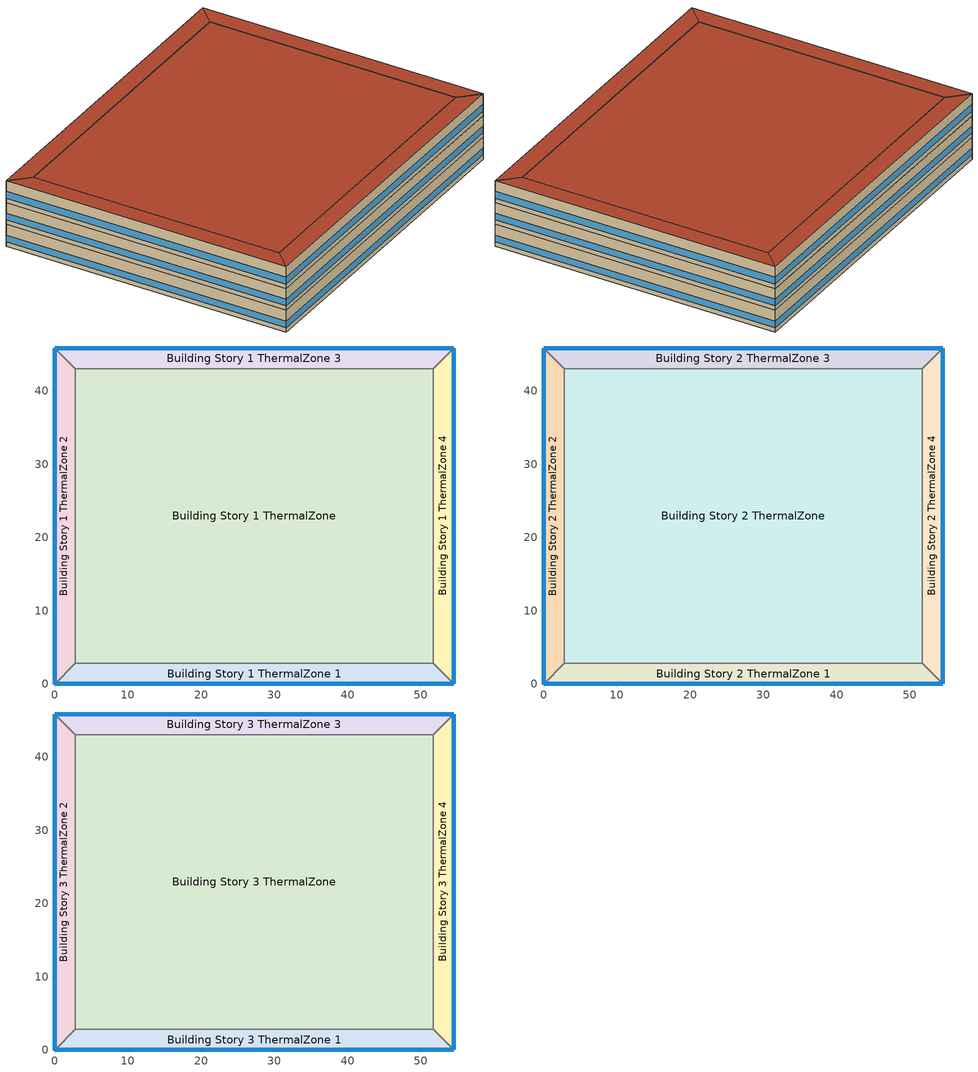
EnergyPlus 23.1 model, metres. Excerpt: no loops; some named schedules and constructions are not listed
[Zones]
Building Story 1 ThermalZone
 floor ground (Typical Insulated Carpeted 8in Slab Floor): 51.68,2.83 2.83,2.83 2.83,43.04 51.68,43.04 z0
 wall adiabatic (Typical Interior Wall): 2.83,2.83 51.68,2.83 51.68,43.04 2.83,43.04 2.83,2.83 z0:3.6
 ceiling adiabatic (Typical Interior Floor): 51.68,43.04 2.83,43.04 2.83,2.83 51.68,2.83 z3.6
Building Story 1 ThermalZone 1
 floor ground (Typical Insulated Carpeted 8in Slab Floor): 54.51,0 0,0 2.83,2.83 51.68,2.83 z0
 wall outside (Typical Insulated Steel Framed Exterior Wall R-20.41): 0,0 54.51,0 z0:3.6
 wall adiabatic (Typical Interior Wall): 54.51,0 51.68,2.83 2.83,2.83 0,0 z0:3.6
 window (U 0.48 SHGC 0.40 Dbl Ref-D Clr 6mm/13mm): 0.03,0 54.49,0 z0.76:1.84
 ceiling adiabatic (Typical Interior Ceiling): 51.68,2.83 2.83,2.83 0,0 54.51,0 z3.6
Building Story 1 ThermalZone 2
 floor ground (Typical Insulated Carpeted 8in Slab Floor): 0,0 0,45.87 2.83,43.04 2.83,2.83 z0
 wall outside (Typical Insulated Steel Framed Exterior Wall R-20.41): 0,45.87 0,0 z0:3.6
 wall adiabatic (Typical Interior Wall): 0,0 2.83,2.83 2.83,43.04 0,45.87 z0:3.6
 window (U 0.48 SHGC 0.40 Dbl Ref-D Clr 6mm/13mm): 0,45.84 0,0.03 z0.76:1.84
 ceiling adiabatic (Typical Interior Ceiling): 2.83,2.83 2.83,43.04 0,45.87 0,0 z3.6
Building Story 1 ThermalZone 3
 floor ground (Typical Insulated Carpeted 8in Slab Floor): 0,45.87 54.51,45.87 51.68,43.04 2.83,43.04 z0
 wall outside (Typical Insulated Steel Framed Exterior Wall R-20.41): 54.51,45.87 0,45.87 z0:3.6
 wall adiabatic (Typical Interior Wall): 0,45.87 2.83,43.04 51.68,43.04 54.51,45.87 z0:3.6
 window (U 0.48 SHGC 0.40 Dbl Ref-D Clr 6mm/13mm): 54.49,45.87 0.03,45.87 z0.76:1.84
 ceiling adiabatic (Typical Interior Ceiling): 2.83,43.04 51.68,43.04 54.51,45.87 0,45.87 z3.6
Building Story 1 ThermalZone 4
 floor ground (Typical Insulated Carpeted 8in Slab Floor): 54.51,45.87 54.51,0 51.68,2.83 51.68,43.04 z0
 wall outside (Typical Insulated Steel Framed Exterior Wall R-20.41): 54.51,0 54.51,45.87 z0:3.6
 wall adiabatic (Typical Interior Wall): 54.51,45.87 51.68,43.04 51.68,2.83 54.51,0 z0:3.6
 window (U 0.48 SHGC 0.40 Dbl Ref-D Clr 6mm/13mm): 54.51,0.03 54.51,45.84 z0.76:1.84
 ceiling adiabatic (Typical Interior Ceiling): 51.68,43.04 51.68,2.83 54.51,0 54.51,45.87 z3.6
Building Story 2 ThermalZone
 floor adiabatic (Typical Interior Floor): 51.68,2.83 2.83,2.83 2.83,43.04 51.68,43.04 z3.6
 wall adiabatic (Typical Interior Wall): 2.83,2.83 51.68,2.83 51.68,43.04 2.83,43.04 2.83,2.83 z3.6:7.2
 ceiling adiabatic (Typical Interior Ceiling): 51.68,43.04 2.83,43.04 2.83,2.83 51.68,2.83 z7.2
Building Story 2 ThermalZone 1
 floor adiabatic (Typical Interior Ceiling): 54.51,0 0,0 2.83,2.83 51.68,2.83 z3.6
 wall outside (Typical Insulated Steel Framed Exterior Wall R-20.41): 0,0 54.51,0 z3.6:7.2
 wall adiabatic (Typical Interior Wall): 54.51,0 51.68,2.83 2.83,2.83 0,0 z3.6:7.2
 window (U 0.48 SHGC 0.40 Dbl Ref-D Clr 6mm/13mm): 0.03,0 54.49,0 z4.36:5.44
 ceiling adiabatic (Typical Interior Ceiling): 51.68,2.83 2.83,2.83 0,0 54.51,0 z7.2
Building Story 2 ThermalZone 2
 floor adiabatic (Typical Interior Ceiling): 0,0 0,45.87 2.83,43.04 2.83,2.83 z3.6
 wall outside (Typical Insulated Steel Framed Exterior Wall R-20.41): 0,45.87 0,0 z3.6:7.2
 wall adiabatic (Typical Interior Wall): 0,0 2.83,2.83 2.83,43.04 0,45.87 z3.6:7.2
 window (U 0.48 SHGC 0.40 Dbl Ref-D Clr 6mm/13mm): 0,45.84 0,0.03 z4.36:5.44
 ceiling adiabatic (Typical Interior Ceiling): 2.83,2.83 2.83,43.04 0,45.87 0,0 z7.2
Building Story 2 ThermalZone 3
 floor adiabatic (Typical Interior Ceiling): 0,45.87 54.51,45.87 51.68,43.04 2.83,43.04 z3.6
 wall outside (Typical Insulated Steel Framed Exterior Wall R-20.41): 54.51,45.87 0,45.87 z3.6:7.2
 wall adiabatic (Typical Interior Wall): 0,45.87 2.83,43.04 51.68,43.04 54.51,45.87 z3.6:7.2
 window (U 0.48 SHGC 0.40 Dbl Ref-D Clr 6mm/13mm): 54.49,45.87 0.03,45.87 z4.36:5.44
 ceiling adiabatic (Typical Interior Ceiling): 2.83,43.04 51.68,43.04 54.51,45.87 0,45.87 z7.2
Building Story 2 ThermalZone 4
 floor adiabatic (Typical Interior Ceiling): 54.51,45.87 54.51,0 51.68,2.83 51.68,43.04 z3.6
 wall outside (Typical Insulated Steel Framed Exterior Wall R-20.41): 54.51,0 54.51,45.87 z3.6:7.2
 wall adiabatic (Typical Interior Wall): 54.51,45.87 51.68,43.04 51.68,2.83 54.51,0 z3.6:7.2
 window (U 0.48 SHGC 0.40 Dbl Ref-D Clr 6mm/13mm): 54.51,0.03 54.51,45.84 z4.36:5.44
 ceiling adiabatic (Typical Interior Ceiling): 51.68,43.04 51.68,2.83 54.51,0 54.51,45.87 z7.2
Building Story 3 ThermalZone
 floor adiabatic (Typical Interior Ceiling): 51.68,2.83 2.83,2.83 2.83,43.04 51.68,43.04 z7.2
 wall adiabatic (Typical Interior Wall): 2.83,2.83 51.68,2.83 51.68,43.04 2.83,43.04 2.83,2.83 z7.2:10.8
 roof outside (Typical IEAD Roof R-31.25): 51.68,43.04 2.83,43.04 2.83,2.83 51.68,2.83 z10.8
Building Story 3 ThermalZone 1
 floor adiabatic (Typical Interior Ceiling): 54.51,0 0,0 2.83,2.83 51.68,2.83 z7.2
 wall outside (Typical Insulated Steel Framed Exterior Wall R-20.41): 0,0 54.51,0 z7.2:10.8
 wall adiabatic (Typical Interior Wall): 54.51,0 51.68,2.83 2.83,2.83 0,0 z7.2:10.8
 window (U 0.48 SHGC 0.40 Dbl Ref-D Clr 6mm/13mm): 0.03,0 54.49,0 z7.96:9.04
 roof outside (Typical IEAD Roof R-31.25): 51.68,2.83 2.83,2.83 0,0 54.51,0 z10.8
Building Story 3 ThermalZone 2
 floor adiabatic (Typical Interior Ceiling): 0,0 0,45.87 2.83,43.04 2.83,2.83 z7.2
 wall outside (Typical Insulated Steel Framed Exterior Wall R-20.41): 0,45.87 0,0 z7.2:10.8
 wall adiabatic (Typical Interior Wall): 0,0 2.83,2.83 2.83,43.04 0,45.87 z7.2:10.8
 window (U 0.48 SHGC 0.40 Dbl Ref-D Clr 6mm/13mm): 0,45.84 0,0.03 z7.96:9.04
 roof outside (Typical IEAD Roof R-31.25): 2.83,2.83 2.83,43.04 0,45.87 0,0 z10.8
Building Story 3 ThermalZone 3
 floor adiabatic (Typical Interior Ceiling): 0,45.87 54.51,45.87 51.68,43.04 2.83,43.04 z7.2
 wall outside (Typical Insulated Steel Framed Exterior Wall R-20.41): 54.51,45.87 0,45.87 z7.2:10.8
 wall adiabatic (Typical Interior Wall): 0,45.87 2.83,43.04 51.68,43.04 54.51,45.87 z7.2:10.8
 window (U 0.48 SHGC 0.40 Dbl Ref-D Clr 6mm/13mm): 54.49,45.87 0.03,45.87 z7.96:9.04
 roof outside (Typical IEAD Roof R-31.25): 2.83,43.04 51.68,43.04 54.51,45.87 0,45.87 z10.8
Building Story 3 ThermalZone 4
 floor adiabatic (Typical Interior Ceiling): 54.51,45.87 54.51,0 51.68,2.83 51.68,43.04 z7.2
 wall outside (Typical Insulated Steel Framed Exterior Wall R-20.41): 54.51,0 54.51,45.87 z7.2:10.8
 wall adiabatic (Typical Interior Wall): 54.51,45.87 51.68,43.04 51.68,2.83 54.51,0 z7.2:10.8
 window (U 0.48 SHGC 0.40 Dbl Ref-D Clr 6mm/13mm): 54.51,0.03 54.51,45.84 z7.96:9.04
 roof outside (Typical IEAD Roof R-31.25): 51.68,43.04 51.68,2.83 54.51,0 54.51,45.87 z10.8
[Building]
bld_7: Terrain=City
[Site:Location]
Laramie General Brees Field_WY_USA: Latitude {deg}=41.313; Longitude {deg}=-105.583; Time Zone {hr}=-7; Elevation {m}=2215
[Site:GroundTemperature:FCfactorMethod]
8.6, 2.8, -4.1, -8.8, -2.2, 0.3, 6.7, 10.1, 16.5, 20.6, 19.2, 14.7
[Site:WaterMainsTemperature]
Calculation Method=Correlation; Annual Average Outdoor Air Temperature {C}=8.96667; Maximum Difference In Monthly Average Outdoor Air Temperatures {deltaC}=26.2
[SizingPeriod:DesignDay] Day of Month=21; Dry-Bulb Temperature Range Modifier Type=DefaultMultipliers; Humidity Condition Type=Wetbulb; Barometric Pressure {Pa}=98769; Rain Indicator=No; Snow Indicator=No; Daylight Saving Time Indicator=No; Begin Environment Reset Mode=FullResetAtBeginEnvironment
Name | Month | Day Type | Maximum Dry-Bulb Temperature {C} | Daily Dry-Bulb Temperature Range {deltaC} | Wetbulb or DewPoint at Maximum Dry-Bulb {C} | Wind Speed {m/s} | Wind Direction {deg} | Solar Model Indicator | ASHRAE Clear Sky Optical Depth for Beam Irradiance (taub) | ASHRAE Clear Sky Optical Depth for Diffuse Irradiance (taud) | Sky Clearness
Buffalo Niagara Intl Ap Ann Clg .4% Condns DB=>MWB 1 | 7 | SummerDesignDay | 30.3 | 9.3 | 21.8 | 5.7 | 240 | ASHRAETau | 0.462 | 2.001
Buffalo Niagara Intl Ap Ann Clg .4% Condns WB=>MDB 1 | 7 | SummerDesignDay | 27.8 | 9.3 | 23.8 | 5.7 | 240 | ASHRAETau | 0.462 | 2.001
Buffalo Niagara Intl Ap Ann Htg 99.6% Condns DB 1 | 1 | WinterDesignDay | -16.3 | 0 | -16.3 | 5.1 | 270 | ASHRAEClearSky |  |  | 0
[Material] Thermal Absorptance=0.9; Solar Absorptance=0.7
Name | Roughness | Thickness {m} | Conductivity {W/m-K} | Density {kg/m3} | Specific Heat {J/kg-K} | Visible Absorptance
100mm Normalweight concrete floor | MediumRough | 0.1016 | 2.31045 | 2322 | 832.557 | 0.7
25mm Stucco | Smooth | 0.0254 | 0.72 | 1856 | 840 | 0.7
5/8 in. Gypsum Board | MediumSmooth | 0.0159 | 0.16 | 800 | 1090 | 0.7
8 in. Normalweight Concrete Floor | MediumRough | 0.2032 | 2.31 | 2322 | 832 | 0.7
G01 13mm gypsum board | Smooth | 0.0127 | 0.160031 | 800.001 | 1090.73 | 0.5
Metal Roof Surface | Smooth | 0.0008 | 45.28 | 7824 | 500 | 0.7
Roof Membrane | VeryRough | 0.0095 | 0.16 | 1121.29 | 1460 | 0.7
[Material:NoMass] Roughness=Smooth; Thermal Absorptance=0.9; Solar Absorptance=0.7
Name | Thermal Resistance {m2-K/W} | Visible Absorptance
CP02 CARPET PAD; Typical Carpet Pad | 0.21648 | 0.8
Typical Insulation R-18.23 | 3.21036 | 0.7
Typical Insulation R-30.13 | 5.30668 | 0.7
[WindowMaterial:Gas]
AIR 13MM: Gas Type=Air; Thickness {m}=0.0127
[WindowMaterial:Glazing] Optical Data Type=SpectralAverage; Thickness {m}=0.006; Infrared Transmittance at Normal Incidence=0; Front Side Infrared Hemispherical Emissivity=0.84; Conductivity {W/m-K}=0.9; Dirt Correction Factor for Solar and Visible Transmittance=1; Solar Diffusing=No
Name | Solar Transmittance at Normal Incidence | Front Side Solar Reflectance at Normal Incidence | Back Side Solar Reflectance at Normal Incidence | Visible Transmittance at Normal Incidence | Front Side Visible Reflectance at Normal Incidence | Back Side Visible Reflectance at Normal Incidence | Back Side Infrared Hemispherical Emissivity
CLEAR 6MM | 0.775 | 0.071 | 0.071 | 0.881 | 0.08 | 0.08 | 0.84
REF D CLEAR 6MM | 0.429 | 0.308 | 0.379 | 0.334 | 0.453 | 0.505 | 0.82
[Construction]
Typical IEAD Roof R-31.25: Roof Membrane, Typical Insulation R-30.13, Metal Roof Surface
Typical Insulated Carpeted 8in Slab Floor: 8 in. Normalweight Concrete Floor, Typical Carpet Pad
Typical Insulated Steel Framed Exterior Wall R-20.41: 25mm Stucco, 5/8 in. Gypsum Board, Typical Insulation R-18.23, 5/8 in. Gypsum Board
Typical Interior Ceiling: CP02 CARPET PAD, 100mm Normalweight concrete floor
Typical Interior Floor: 100mm Normalweight concrete floor, CP02 CARPET PAD
Typical Interior Wall: G01 13mm gypsum board, G01 13mm gypsum board
U 0.48 SHGC 0.40 Dbl Ref-D Clr 6mm/13mm: REF D CLEAR 6MM, AIR 13MM, CLEAR 6MM
[SurfaceProperty:SurroundingSurfaces] Surrounding Surface 1=SurroundingSurface1; Surrounding Surface 1 View Factor=0.5
Name | Surrounding Surface 1 Temperature Schedule
SrdSurfs:Surface 56 | Srf-Surface 56-Tmp
SrdSurfs:Surface 44 | Srf-Surface 44-Tmp
SrdSurfs:Surface 50 | Srf-Surface 50-Tmp
SrdSurfs:Surface 38 | Srf-Surface 38-Tmp
[SurfaceProperty:LocalEnvironment]
Name | Exterior Surface | Surrounding Surfaces Object
LocEnv:Surface 44 | Surface 44 | SrdSurfs:Surface 56
LocEnv:Surface 56 | Surface 56 | SrdSurfs:Surface 44
LocEnv:Surface 50 | Surface 50 | SrdSurfs:Surface 38
LocEnv:Surface 38 | Surface 38 | SrdSurfs:Surface 50
[Zone] Part of Total Floor Area=Yes
Name | Multiplier
Building Story 1 ThermalZone; Building Story 1 ThermalZone 1; Building Story 1 ThermalZone 2; Building Story 1 ThermalZone 3; Building Story 1 ThermalZone 4; Building Story 3 ThermalZone; Building Story 3 ThermalZone 1; Building Story 3 ThermalZone 2; Building Story 3 ThermalZone 3; Building Story 3 ThermalZone 4 | 1
Building Story 2 ThermalZone; Building Story 2 ThermalZone 1; Building Story 2 ThermalZone 2; Building Story 2 ThermalZone 3; Building Story 2 ThermalZone 4 | 28
[Space]
Name | Zone | Space Type
Building Story 1 Space | Building Story 1 ThermalZone | Story Ground Blended Space Type
Building Story 1 Space 1 | Building Story 1 ThermalZone 1 | Story Ground Blended Space Type
Building Story 1 Space 2 | Building Story 1 ThermalZone 2 | Story Ground Blended Space Type
Building Story 1 Space 3 | Building Story 1 ThermalZone 3 | Story Ground Blended Space Type
Building Story 1 Space 4 | Building Story 1 ThermalZone 4 | Story Ground Blended Space Type
Building Story 2 Space | Building Story 2 ThermalZone | Story Mid Blended Space Type
Building Story 2 Space 1 | Building Story 2 ThermalZone 1 | Story Mid Blended Space Type
Building Story 2 Space 2 | Building Story 2 ThermalZone 2 | Story Mid Blended Space Type
Building Story 2 Space 3 | Building Story 2 ThermalZone 3 | Story Mid Blended Space Type
Building Story 2 Space 4 | Building Story 2 ThermalZone 4 | Story Mid Blended Space Type
Building Story 3 Space | Building Story 3 ThermalZone | Story Top Blended Space Type
Building Story 3 Space 1 | Building Story 3 ThermalZone 1 | Story Top Blended Space Type
Building Story 3 Space 2 | Building Story 3 ThermalZone 2 | Story Top Blended Space Type
Building Story 3 Space 3 | Building Story 3 ThermalZone 3 | Story Top Blended Space Type
Building Story 3 Space 4 | Building Story 3 ThermalZone 4 | Story Top Blended Space Type
[InternalMass]
Name | Construction | Zone or ZoneList | Space or SpaceList | Surface Area {m2}
Building Story 1 Space 1 Office OfficeLarge Data Center A  - Story Ground Mass; Building Story 1 Space 1 Office OfficeLarge Data Center C  - Story Ground Mass | InteriorFurnishings 1 | Building Story 1 ThermalZone 1 | Building Story 1 Space 1 | 0.361757
Building Story 1 Space Office OfficeLarge Data Center A  - Story Ground Mass; Building Story 1 Space Office OfficeLarge Data Center C  - Story Ground Mass | InteriorFurnishings 1 | Building Story 1 ThermalZone | Building Story 1 Space | 4.86153
Building Story 1 Space 2 Office OfficeLarge Data Center A  - Story Ground Mass; Building Story 1 Space 2 Office OfficeLarge Data Center C  - Story Ground Mass | InteriorFurnishings 1 | Building Story 1 ThermalZone 2 | Building Story 1 Space 2 | 0.301253
Building Story 1 Space 4 Office OfficeLarge Data Center A  - Story Ground Mass; Building Story 1 Space 4 Office OfficeLarge Data Center C  - Story Ground Mass | InteriorFurnishings 1 | Building Story 1 ThermalZone 4 | Building Story 1 Space 4 | 0.301253
Building Story 1 Space 3 Office OfficeLarge Data Center A  - Story Ground Mass; Building Story 1 Space 3 Office OfficeLarge Data Center C  - Story Ground Mass | InteriorFurnishings 1 | Building Story 1 ThermalZone 3 | Building Story 1 Space 3 | 0.361756
Building Story 1 Space 1 Office OfficeLarge Data Center B  - Story Ground Mass | InteriorFurnishings 1 | Building Story 1 ThermalZone 1 | Building Story 1 Space 1 | 2.57437
Building Story 1 Space Office OfficeLarge Data Center B  - Story Ground Mass | InteriorFurnishings 1 | Building Story 1 ThermalZone | Building Story 1 Space | 34.5962
Building Story 1 Space 2 Office OfficeLarge Data Center B  - Story Ground Mass | InteriorFurnishings 1 | Building Story 1 ThermalZone 2 | Building Story 1 Space 2 | 2.14381
Building Story 1 Space 4 Office OfficeLarge Data Center B  - Story Ground Mass | InteriorFurnishings 1 | Building Story 1 ThermalZone 4 | Building Story 1 Space 4 | 2.14381
Building Story 1 Space 3 Office OfficeLarge Data Center B  - Story Ground Mass | InteriorFurnishings 1 | Building Story 1 ThermalZone 3 | Building Story 1 Space 3 | 2.57437
Building Story 1 Space 1 Office OfficeLarge Main Data Center A  - Story Ground Mass; Building Story 1 Space 1 Office OfficeLarge Main Data Center C  - Story Ground Mass | InteriorFurnishings 1 | Building Story 1 ThermalZone 1 | Building Story 1 Space 1 | 0.650393
Building Story 1 Space Office OfficeLarge Main Data Center A  - Story Ground Mass; Building Story 1 Space Office OfficeLarge Main Data Center C  - Story Ground Mass | InteriorFurnishings 1 | Building Story 1 ThermalZone | Building Story 1 Space | 8.74042
Building Story 1 Space 2 Office OfficeLarge Main Data Center A  - Story Ground Mass; Building Story 1 Space 2 Office OfficeLarge Main Data Center C  - Story Ground Mass | InteriorFurnishings 1 | Building Story 1 ThermalZone 2 | Building Story 1 Space 2 | 0.541614
Building Story 1 Space 4 Office OfficeLarge Main Data Center A  - Story Ground Mass; Building Story 1 Space 4 Office OfficeLarge Main Data Center C  - Story Ground Mass | InteriorFurnishings 1 | Building Story 1 ThermalZone 4 | Building Story 1 Space 4 | 0.541614
Building Story 1 Space 3 Office OfficeLarge Main Data Center A  - Story Ground Mass; Building Story 1 Space 3 Office OfficeLarge Main Data Center C  - Story Ground Mass | InteriorFurnishings 1 | Building Story 1 ThermalZone 3 | Building Story 1 Space 3 | 0.650392
Building Story 1 Space 1 Office OfficeLarge Main Data Center B  - Story Ground Mass | InteriorFurnishings 1 | Building Story 1 ThermalZone 1 | Building Story 1 Space 1 | 4.6284
Building Story 1 Space Office OfficeLarge Main Data Center B  - Story Ground Mass | InteriorFurnishings 1 | Building Story 1 ThermalZone | Building Story 1 Space | 62.1995
Building Story 1 Space 2 Office OfficeLarge Main Data Center B  - Story Ground Mass | InteriorFurnishings 1 | Building Story 1 ThermalZone 2 | Building Story 1 Space 2 | 3.85429
Building Story 1 Space 4 Office OfficeLarge Main Data Center B  - Story Ground Mass | InteriorFurnishings 1 | Building Story 1 ThermalZone 4 | Building Story 1 Space 4 | 3.85429
Building Story 1 Space 3 Office OfficeLarge Main Data Center B  - Story Ground Mass | InteriorFurnishings 1 | Building Story 1 ThermalZone 3 | Building Story 1 Space 3 | 4.62839
Building Story 1 Space 1 SecondarySchool Auditorium A  - Story Ground Mass; Building Story 1 Space 1 SecondarySchool Auditorium C  - Story Ground Mass | InteriorFurnishings 1 | Building Story 1 ThermalZone 1 | Building Story 1 Space 1 | 2.90945
Building Story 1 Space SecondarySchool Auditorium A  - Story Ground Mass; Building Story 1 Space SecondarySchool Auditorium C  - Story Ground Mass | InteriorFurnishings 1 | Building Story 1 ThermalZone | Building Story 1 Space | 39.0991
Building Story 1 Space 2 SecondarySchool Auditorium A  - Story Ground Mass; Building Story 1 Space 2 SecondarySchool Auditorium C  - Story Ground Mass | InteriorFurnishings 1 | Building Story 1 ThermalZone 2 | Building Story 1 Space 2 | 2.42284
Building Story 1 Space 4 SecondarySchool Auditorium A  - Story Ground Mass; Building Story 1 Space 4 SecondarySchool Auditorium C  - Story Ground Mass | InteriorFurnishings 1 | Building Story 1 ThermalZone 4 | Building Story 1 Space 4 | 2.42284
Building Story 1 Space 3 SecondarySchool Auditorium A  - Story Ground Mass; Building Story 1 Space 3 SecondarySchool Auditorium C  - Story Ground Mass | InteriorFurnishings 1 | Building Story 1 ThermalZone 3 | Building Story 1 Space 3 | 2.90944
Building Story 1 Space 1 SecondarySchool Auditorium B  - Story Ground Mass | InteriorFurnishings 1 | Building Story 1 ThermalZone 1 | Building Story 1 Space 1 | 20.7045
Building Story 1 Space SecondarySchool Auditorium B  - Story Ground Mass | InteriorFurnishings 1 | Building Story 1 ThermalZone | Building Story 1 Space | 278.241
Building Story 1 Space 2 SecondarySchool Auditorium B  - Story Ground Mass | InteriorFurnishings 1 | Building Story 1 ThermalZone 2 | Building Story 1 Space 2 | 17.2417
Building Story 1 Space 4 SecondarySchool Auditorium B  - Story Ground Mass | InteriorFurnishings 1 | Building Story 1 ThermalZone 4 | Building Story 1 Space 4 | 17.2417
Building Story 1 Space 3 SecondarySchool Auditorium B  - Story Ground Mass | InteriorFurnishings 1 | Building Story 1 ThermalZone 3 | Building Story 1 Space 3 | 20.7045
Building Story 1 Space 1 SecondarySchool Cafeteria A  - Story Ground Mass; Building Story 1 Space 1 SecondarySchool Cafeteria C  - Story Ground Mass | InteriorFurnishings 1 | Building Story 1 ThermalZone 1 | Building Story 1 Space 1 | 1.8415
Building Story 1 Space SecondarySchool Cafeteria A  - Story Ground Mass; Building Story 1 Space SecondarySchool Cafeteria C  - Story Ground Mass | InteriorFurnishings 1 | Building Story 1 ThermalZone | Building Story 1 Space | 24.7473
Building Story 1 Space 2 SecondarySchool Cafeteria A  - Story Ground Mass; Building Story 1 Space 2 SecondarySchool Cafeteria C  - Story Ground Mass | InteriorFurnishings 1 | Building Story 1 ThermalZone 2 | Building Story 1 Space 2 | 1.5335
Building Story 1 Space 4 SecondarySchool Cafeteria A  - Story Ground Mass; Building Story 1 Space 4 SecondarySchool Cafeteria C  - Story Ground Mass | InteriorFurnishings 1 | Building Story 1 ThermalZone 4 | Building Story 1 Space 4 | 1.5335
Building Story 1 Space 3 SecondarySchool Cafeteria A  - Story Ground Mass; Building Story 1 Space 3 SecondarySchool Cafeteria C  - Story Ground Mass | InteriorFurnishings 1 | Building Story 1 ThermalZone 3 | Building Story 1 Space 3 | 1.84149
Building Story 1 Space 1 SecondarySchool Cafeteria B  - Story Ground Mass | InteriorFurnishings 1 | Building Story 1 ThermalZone 1 | Building Story 1 Space 1 | 13.1047
Building Story 1 Space SecondarySchool Cafeteria B  - Story Ground Mass | InteriorFurnishings 1 | Building Story 1 ThermalZone | Building Story 1 Space | 176.109
Building Story 1 Space 2 SecondarySchool Cafeteria B  - Story Ground Mass | InteriorFurnishings 1 | Building Story 1 ThermalZone 2 | Building Story 1 Space 2 | 10.9129
Building Story 1 Space 4 SecondarySchool Cafeteria B  - Story Ground Mass | InteriorFurnishings 1 | Building Story 1 ThermalZone 4 | Building Story 1 Space 4 | 10.9129
Building Story 1 Space 3 SecondarySchool Cafeteria B  - Story Ground Mass | InteriorFurnishings 1 | Building Story 1 ThermalZone 3 | Building Story 1 Space 3 | 13.1046
Building Story 1 Space 1 SecondarySchool Classroom A  - Story Ground Mass; Building Story 1 Space 1 SecondarySchool Classroom C  - Story Ground Mass | InteriorFurnishings 1 | Building Story 1 ThermalZone 1 | Building Story 1 Space 1 | 8.72281
Building Story 1 Space SecondarySchool Classroom A  - Story Ground Mass; Building Story 1 Space SecondarySchool Classroom C  - Story Ground Mass | InteriorFurnishings 1 | Building Story 1 ThermalZone | Building Story 1 Space | 117.223
Building Story 1 Space 2 SecondarySchool Classroom A  - Story Ground Mass; Building Story 1 Space 2 SecondarySchool Classroom C  - Story Ground Mass | InteriorFurnishings 1 | Building Story 1 ThermalZone 2 | Building Story 1 Space 2 | 7.2639
Building Story 1 Space 4 SecondarySchool Classroom A  - Story Ground Mass; Building Story 1 Space 4 SecondarySchool Classroom C  - Story Ground Mass | InteriorFurnishings 1 | Building Story 1 ThermalZone 4 | Building Story 1 Space 4 | 7.2639
Building Story 1 Space 3 SecondarySchool Classroom A  - Story Ground Mass; Building Story 1 Space 3 SecondarySchool Classroom C  - Story Ground Mass | InteriorFurnishings 1 | Building Story 1 ThermalZone 3 | Building Story 1 Space 3 | 8.72279
Building Story 1 Space 1 SecondarySchool ComputerRoom A  - Story Ground Mass; Building Story 1 Space 1 SecondarySchool ComputerRoom C  - Story Ground Mass | InteriorFurnishings 1 | Building Story 1 ThermalZone 1 | Building Story 1 Space 1 | 2.81132
Building Story 1 Space SecondarySchool ComputerRoom A  - Story Ground Mass; Building Story 1 Space SecondarySchool ComputerRoom C  - Story Ground Mass | InteriorFurnishings 1 | Building Story 1 ThermalZone | Building Story 1 Space | 37.7803
Building Story 1 Space 2 SecondarySchool ComputerRoom A  - Story Ground Mass; Building Story 1 Space 2 SecondarySchool ComputerRoom C  - Story Ground Mass | InteriorFurnishings 1 | Building Story 1 ThermalZone 2 | Building Story 1 Space 2 | 2.34112
Building Story 1 Space 4 SecondarySchool ComputerRoom A  - Story Ground Mass; Building Story 1 Space 4 SecondarySchool ComputerRoom C  - Story Ground Mass | InteriorFurnishings 1 | Building Story 1 ThermalZone 4 | Building Story 1 Space 4 | 2.34112
Building Story 1 Space 3 SecondarySchool ComputerRoom A  - Story Ground Mass; Building Story 1 Space 3 SecondarySchool ComputerRoom C  - Story Ground Mass | InteriorFurnishings 1 | Building Story 1 ThermalZone 3 | Building Story 1 Space 3 | 2.81131
Building Story 1 Space 1 SecondarySchool ComputerRoom B  - Story Ground Mass | InteriorFurnishings 1 | Building Story 1 ThermalZone 1 | Building Story 1 Space 1 | 20.0062
Building Story 1 Space SecondarySchool ComputerRoom B  - Story Ground Mass | InteriorFurnishings 1 | Building Story 1 ThermalZone | Building Story 1 Space | 268.856
Building Story 1 Space 2 SecondarySchool ComputerRoom B  - Story Ground Mass | InteriorFurnishings 1 | Building Story 1 ThermalZone 2 | Building Story 1 Space 2 | 16.6601
Building Story 1 Space 4 SecondarySchool ComputerRoom B  - Story Ground Mass | InteriorFurnishings 1 | Building Story 1 ThermalZone 4 | Building Story 1 Space 4 | 16.6601
Building Story 1 Space 3 SecondarySchool ComputerRoom B  - Story Ground Mass | InteriorFurnishings 1 | Building Story 1 ThermalZone 3 | Building Story 1 Space 3 | 20.0061
Building Story 1 Space 1 SecondarySchool Corridor B  - Story Ground Mass | InteriorFurnishings 1 | Building Story 1 ThermalZone 1 | Building Story 1 Space 1 | 12.2997
Building Story 1 Space SecondarySchool Corridor B  - Story Ground Mass | InteriorFurnishings 1 | Building Story 1 ThermalZone | Building Story 1 Space | 165.292
Building Story 1 Space 2 SecondarySchool Corridor B  - Story Ground Mass | InteriorFurnishings 1 | Building Story 1 ThermalZone 2 | Building Story 1 Space 2 | 10.2426
Building Story 1 Space 4 SecondarySchool Corridor B  - Story Ground Mass | InteriorFurnishings 1 | Building Story 1 ThermalZone 4 | Building Story 1 Space 4 | 10.2426
Building Story 1 Space 3 SecondarySchool Corridor B  - Story Ground Mass | InteriorFurnishings 1 | Building Story 1 ThermalZone 3 | Building Story 1 Space 3 | 12.2997
Building Story 1 Space 1 SecondarySchool Gym A  - Story Ground Mass; Building Story 1 Space 1 SecondarySchool Gym C  - Story Ground Mass | InteriorFurnishings 1 | Building Story 1 ThermalZone 1 | Building Story 1 Space 1 | 7.1566
Building Story 1 Space SecondarySchool Gym A  - Story Ground Mass; Building Story 1 Space SecondarySchool Gym C  - Story Ground Mass | InteriorFurnishings 1 | Building Story 1 ThermalZone | Building Story 1 Space | 96.1752
Building Story 1 Space 2 SecondarySchool Gym A  - Story Ground Mass; Building Story 1 Space 2 SecondarySchool Gym C  - Story Ground Mass | InteriorFurnishings 1 | Building Story 1 ThermalZone 2 | Building Story 1 Space 2 | 5.95965
Building Story 1 Space 4 SecondarySchool Gym A  - Story Ground Mass; Building Story 1 Space 4 SecondarySchool Gym C  - Story Ground Mass | InteriorFurnishings 1 | Building Story 1 ThermalZone 4 | Building Story 1 Space 4 | 5.95965
Building Story 1 Space 3 SecondarySchool Gym A  - Story Ground Mass; Building Story 1 Space 3 SecondarySchool Gym C  - Story Ground Mass | InteriorFurnishings 1 | Building Story 1 ThermalZone 3 | Building Story 1 Space 3 | 7.15658
Building Story 1 Space 1 SecondarySchool Gym A end_a - Story Ground Mass; Building Story 1 Space 1 SecondarySchool Gym C end_a - Story Ground Mass | InteriorFurnishings 1 | Building Story 1 ThermalZone 1 | Building Story 1 Space 1 | 2.3453
Building Story 1 Space SecondarySchool Gym A end_a - Story Ground Mass; Building Story 1 Space SecondarySchool Gym C end_a - Story Ground Mass | InteriorFurnishings 1 | Building Story 1 ThermalZone | Building Story 1 Space | 31.5177
Building Story 1 Space 2 SecondarySchool Gym A end_a - Story Ground Mass; Building Story 1 Space 2 SecondarySchool Gym C end_a - Story Ground Mass | InteriorFurnishings 1 | Building Story 1 ThermalZone 2 | Building Story 1 Space 2 | 1.95304
Building Story 1 Space 4 SecondarySchool Gym A end_a - Story Ground Mass; Building Story 1 Space 4 SecondarySchool Gym C end_a - Story Ground Mass | InteriorFurnishings 1 | Building Story 1 ThermalZone 4 | Building Story 1 Space 4 | 1.95304
Building Story 1 Space 3 SecondarySchool Gym A end_a - Story Ground Mass; Building Story 1 Space 3 SecondarySchool Gym C end_a - Story Ground Mass | InteriorFurnishings 1 | Building Story 1 ThermalZone 3 | Building Story 1 Space 3 | 2.34529
Building Story 1 Space 1 SecondarySchool Gym B  - Story Ground Mass | InteriorFurnishings 1 | Building Story 1 ThermalZone 1 | Building Story 1 Space 1 | 50.9286
Building Story 1 Space SecondarySchool Gym B  - Story Ground Mass | InteriorFurnishings 1 | Building Story 1 ThermalZone | Building Story 1 Space | 684.412
Building Story 1 Space 2 SecondarySchool Gym B  - Story Ground Mass | InteriorFurnishings 1 | Building Story 1 ThermalZone 2 | Building Story 1 Space 2 | 42.4107
Building Story 1 Space 4 SecondarySchool Gym B  - Story Ground Mass | InteriorFurnishings 1 | Building Story 1 ThermalZone 4 | Building Story 1 Space 4 | 42.4107
Building Story 1 Space 3 SecondarySchool Gym B  - Story Ground Mass | InteriorFurnishings 1 | Building Story 1 ThermalZone 3 | Building Story 1 Space 3 | 50.9284
Building Story 1 Space 1 SecondarySchool Gym B end_a - Story Ground Mass | InteriorFurnishings 1 | Building Story 1 ThermalZone 1 | Building Story 1 Space 1 | 16.6899
Building Story 1 Space SecondarySchool Gym B end_a - Story Ground Mass | InteriorFurnishings 1 | Building Story 1 ThermalZone | Building Story 1 Space | 224.289
Building Story 1 Space 2 SecondarySchool Gym B end_a - Story Ground Mass | InteriorFurnishings 1 | Building Story 1 ThermalZone 2 | Building Story 1 Space 2 | 13.8984
Building Story 1 Space 4 SecondarySchool Gym B end_a - Story Ground Mass | InteriorFurnishings 1 | Building Story 1 ThermalZone 4 | Building Story 1 Space 4 | 13.8984
Building Story 1 Space 3 SecondarySchool Gym B end_a - Story Ground Mass | InteriorFurnishings 1 | Building Story 1 ThermalZone 3 | Building Story 1 Space 3 | 16.6898
Building Story 1 Space 1 SecondarySchool Kitchen A  - Story Ground Mass; Building Story 1 Space 1 SecondarySchool Kitchen C  - Story Ground Mass | InteriorFurnishings 1 | Building Story 1 ThermalZone 1 | Building Story 1 Space 1 | 0.634999
Building Story 1 Space SecondarySchool Kitchen A  - Story Ground Mass; Building Story 1 Space SecondarySchool Kitchen C  - Story Ground Mass | InteriorFurnishings 1 | Building Story 1 ThermalZone | Building Story 1 Space | 8.53354
Building Story 1 Space 2 SecondarySchool Kitchen A  - Story Ground Mass; Building Story 1 Space 2 SecondarySchool Kitchen C  - Story Ground Mass | InteriorFurnishings 1 | Building Story 1 ThermalZone 2 | Building Story 1 Space 2 | 0.528794
Building Story 1 Space 4 SecondarySchool Kitchen A  - Story Ground Mass; Building Story 1 Space 4 SecondarySchool Kitchen C  - Story Ground Mass | InteriorFurnishings 1 | Building Story 1 ThermalZone 4 | Building Story 1 Space 4 | 0.528794
Building Story 1 Space 3 SecondarySchool Kitchen A  - Story Ground Mass; Building Story 1 Space 3 SecondarySchool Kitchen C  - Story Ground Mass | InteriorFurnishings 1 | Building Story 1 ThermalZone 3 | Building Story 1 Space 3 | 0.634998
Building Story 1 Space 1 SecondarySchool Kitchen B  - Story Ground Mass | InteriorFurnishings 1 | Building Story 1 ThermalZone 1 | Building Story 1 Space 1 | 4.51885
Building Story 1 Space SecondarySchool Kitchen B  - Story Ground Mass | InteriorFurnishings 1 | Building Story 1 ThermalZone | Building Story 1 Space | 60.7273
Building Story 1 Space 2 SecondarySchool Kitchen B  - Story Ground Mass | InteriorFurnishings 1 | Building Story 1 ThermalZone 2 | Building Story 1 Space 2 | 3.76306
Building Story 1 Space 4 SecondarySchool Kitchen B  - Story Ground Mass | InteriorFurnishings 1 | Building Story 1 ThermalZone 4 | Building Story 1 Space 4 | 3.76306
Building Story 1 Space 3 SecondarySchool Kitchen B  - Story Ground Mass | InteriorFurnishings 1 | Building Story 1 ThermalZone 3 | Building Story 1 Space 3 | 4.51884
Building Story 1 Space 1 SecondarySchool Library A  - Story Ground Mass; Building Story 1 Space 1 SecondarySchool Library C  - Story Ground Mass | InteriorFurnishings 1 | Building Story 1 ThermalZone 1 | Building Story 1 Space 1 | 2.4765
Building Story 1 Space SecondarySchool Library A  - Story Ground Mass; Building Story 1 Space SecondarySchool Library C  - Story Ground Mass | InteriorFurnishings 1 | Building Story 1 ThermalZone | Building Story 1 Space | 33.2808
Building Story 1 Space 2 SecondarySchool Library A  - Story Ground Mass; Building Story 1 Space 2 SecondarySchool Library C  - Story Ground Mass | InteriorFurnishings 1 | Building Story 1 ThermalZone 2 | Building Story 1 Space 2 | 2.0623
Building Story 1 Space 4 SecondarySchool Library A  - Story Ground Mass; Building Story 1 Space 4 SecondarySchool Library C  - Story Ground Mass | InteriorFurnishings 1 | Building Story 1 ThermalZone 4 | Building Story 1 Space 4 | 2.0623
Building Story 1 Space 3 SecondarySchool Library A  - Story Ground Mass; Building Story 1 Space 3 SecondarySchool Library C  - Story Ground Mass | InteriorFurnishings 1 | Building Story 1 ThermalZone 3 | Building Story 1 Space 3 | 2.47649
Building Story 1 Space 1 SecondarySchool Library B  - Story Ground Mass | InteriorFurnishings 1 | Building Story 1 ThermalZone 1 | Building Story 1 Space 1 | 17.6235
Building Story 1 Space SecondarySchool Library B  - Story Ground Mass | InteriorFurnishings 1 | Building Story 1 ThermalZone | Building Story 1 Space | 236.836
Building Story 1 Space 2 SecondarySchool Library B  - Story Ground Mass | InteriorFurnishings 1 | Building Story 1 ThermalZone 2 | Building Story 1 Space 2 | 14.6759
Building Story 1 Space 4 SecondarySchool Library B  - Story Ground Mass | InteriorFurnishings 1 | Building Story 1 ThermalZone 4 | Building Story 1 Space 4 | 14.6759
Building Story 1 Space 3 SecondarySchool Library B  - Story Ground Mass | InteriorFurnishings 1 | Building Story 1 ThermalZone 3 | Building Story 1 Space 3 | 17.6235
Building Story 1 Space 1 SecondarySchool Lobby A  - Story Ground Mass; Building Story 1 Space 1 SecondarySchool Lobby C  - Story Ground Mass; Building Story 1 Space 1 SecondarySchool Restroom A  - Story Ground Mass; Building Story 1 Space 1 SecondarySchool Restroom C  - Story Ground Mass | InteriorFurnishings 1 | Building Story 1 ThermalZone 1 | Building Story 1 Space 1 | 1.23536
Building Story 1 Space SecondarySchool Lobby A  - Story Ground Mass; Building Story 1 Space SecondarySchool Lobby C  - Story Ground Mass; Building Story 1 Space SecondarySchool Restroom A  - Story Ground Mass; Building Story 1 Space SecondarySchool Restroom C  - Story Ground Mass | InteriorFurnishings 1 | Building Story 1 ThermalZone | Building Story 1 Space | 16.6016
Building Story 1 Space 2 SecondarySchool Lobby A  - Story Ground Mass; Building Story 1 Space 2 SecondarySchool Lobby C  - Story Ground Mass; Building Story 1 Space 2 SecondarySchool Restroom A  - Story Ground Mass; Building Story 1 Space 2 SecondarySchool Restroom C  - Story Ground Mass | InteriorFurnishings 1 | Building Story 1 ThermalZone 2 | Building Story 1 Space 2 | 1.02875
Building Story 1 Space 4 SecondarySchool Lobby A  - Story Ground Mass; Building Story 1 Space 4 SecondarySchool Lobby C  - Story Ground Mass; Building Story 1 Space 4 SecondarySchool Restroom A  - Story Ground Mass; Building Story 1 Space 4 SecondarySchool Restroom C  - Story Ground Mass | InteriorFurnishings 1 | Building Story 1 ThermalZone 4 | Building Story 1 Space 4 | 1.02875
Building Story 1 Space 3 SecondarySchool Lobby A  - Story Ground Mass; Building Story 1 Space 3 SecondarySchool Lobby C  - Story Ground Mass; Building Story 1 Space 3 SecondarySchool Restroom A  - Story Ground Mass; Building Story 1 Space 3 SecondarySchool Restroom C  - Story Ground Mass | InteriorFurnishings 1 | Building Story 1 ThermalZone 3 | Building Story 1 Space 3 | 1.23536
Building Story 1 Space 1 SecondarySchool Lobby B  - Story Ground Mass; Building Story 1 Space 1 SecondarySchool Restroom B  - Story Ground Mass | InteriorFurnishings 1 | Building Story 1 ThermalZone 1 | Building Story 1 Space 1 | 8.79122
Building Story 1 Space SecondarySchool Lobby B  - Story Ground Mass; Building Story 1 Space SecondarySchool Restroom B  - Story Ground Mass | InteriorFurnishings 1 | Building Story 1 ThermalZone | Building Story 1 Space | 118.142
Building Story 1 Space 2 SecondarySchool Lobby B  - Story Ground Mass; Building Story 1 Space 2 SecondarySchool Restroom B  - Story Ground Mass | InteriorFurnishings 1 | Building Story 1 ThermalZone 2 | Building Story 1 Space 2 | 7.32087
Building Story 1 Space 4 SecondarySchool Lobby B  - Story Ground Mass; Building Story 1 Space 4 SecondarySchool Restroom B  - Story Ground Mass | InteriorFurnishings 1 | Building Story 1 ThermalZone 4 | Building Story 1 Space 4 | 7.32087
Building Story 1 Space 3 SecondarySchool Lobby B  - Story Ground Mass; Building Story 1 Space 3 SecondarySchool Restroom B  - Story Ground Mass | InteriorFurnishings 1 | Building Story 1 ThermalZone 3 | Building Story 1 Space 3 | 8.79119
Building Story 1 Space 1 SecondarySchool Mechanical A  - Story Ground Mass; Building Story 1 Space 1 SecondarySchool Mechanical C  - Story Ground Mass | InteriorFurnishings 1 | Building Story 1 ThermalZone 1 | Building Story 1 Space 1 | 2.01468
Building Story 1 Space SecondarySchool Mechanical A  - Story Ground Mass; Building Story 1 Space SecondarySchool Mechanical C  - Story Ground Mass | InteriorFurnishings 1 | Building Story 1 ThermalZone | Building Story 1 Space | 27.0746
Building Story 1 Space 2 SecondarySchool Mechanical A  - Story Ground Mass; Building Story 1 Space 2 SecondarySchool Mechanical C  - Story Ground Mass | InteriorFurnishings 1 | Building Story 1 ThermalZone 2 | Building Story 1 Space 2 | 1.67772
Building Story 1 Space 4 SecondarySchool Mechanical A  - Story Ground Mass; Building Story 1 Space 4 SecondarySchool Mechanical C  - Story Ground Mass | InteriorFurnishings 1 | Building Story 1 ThermalZone 4 | Building Story 1 Space 4 | 1.67772
Building Story 1 Space 3 SecondarySchool Mechanical A  - Story Ground Mass; Building Story 1 Space 3 SecondarySchool Mechanical C  - Story Ground Mass | InteriorFurnishings 1 | Building Story 1 ThermalZone 3 | Building Story 1 Space 3 | 2.01467
Building Story 1 Space 1 SecondarySchool Mechanical B  - Story Ground Mass | InteriorFurnishings 1 | Building Story 1 ThermalZone 1 | Building Story 1 Space 1 | 14.3371
Building Story 1 Space SecondarySchool Mechanical B  - Story Ground Mass | InteriorFurnishings 1 | Building Story 1 ThermalZone | Building Story 1 Space | 192.671
Building Story 1 Space 2 SecondarySchool Mechanical B  - Story Ground Mass | InteriorFurnishings 1 | Building Story 1 ThermalZone 2 | Building Story 1 Space 2 | 11.9392
Building Story 1 Space 4 SecondarySchool Mechanical B  - Story Ground Mass | InteriorFurnishings 1 | Building Story 1 ThermalZone 4 | Building Story 1 Space 4 | 11.9392
Building Story 1 Space 3 SecondarySchool Mechanical B  - Story Ground Mass | InteriorFurnishings 1 | Building Story 1 ThermalZone 3 | Building Story 1 Space 3 | 14.337
Building Story 1 Space 1 SecondarySchool Office A  - Story Ground Mass; Building Story 1 Space 1 SecondarySchool Office C  - Story Ground Mass | InteriorFurnishings 1 | Building Story 1 ThermalZone 1 | Building Story 1 Space 1 | 3.13459
Building Story 1 Space SecondarySchool Office A  - Story Ground Mass; Building Story 1 Space SecondarySchool Office C  - Story Ground Mass | InteriorFurnishings 1 | Building Story 1 ThermalZone | Building Story 1 Space | 42.1247
Building Story 1 Space 2 SecondarySchool Office A  - Story Ground Mass; Building Story 1 Space 2 SecondarySchool Office C  - Story Ground Mass | InteriorFurnishings 1 | Building Story 1 ThermalZone 2 | Building Story 1 Space 2 | 2.61032
Building Story 1 Space 4 SecondarySchool Office A  - Story Ground Mass; Building Story 1 Space 4 SecondarySchool Office C  - Story Ground Mass | InteriorFurnishings 1 | Building Story 1 ThermalZone 4 | Building Story 1 Space 4 | 2.61032
Building Story 1 Space 3 SecondarySchool Office A  - Story Ground Mass; Building Story 1 Space 3 SecondarySchool Office C  - Story Ground Mass | InteriorFurnishings 1 | Building Story 1 ThermalZone 3 | Building Story 1 Space 3 | 3.13458
Building Story 1 Space 1 SecondarySchool Office B  - Story Ground Mass | InteriorFurnishings 1 | Building Story 1 ThermalZone 1 | Building Story 1 Space 1 | 22.3067
Building Story 1 Space SecondarySchool Office B  - Story Ground Mass | InteriorFurnishings 1 | Building Story 1 ThermalZone | Building Story 1 Space | 299.772
Building Story 1 Space 2 SecondarySchool Office B  - Story Ground Mass | InteriorFurnishings 1 | Building Story 1 ThermalZone 2 | Building Story 1 Space 2 | 18.5758
Building Story 1 Space 4 SecondarySchool Office B  - Story Ground Mass | InteriorFurnishings 1 | Building Story 1 ThermalZone 4 | Building Story 1 Space 4 | 18.5758
Building Story 1 Space 3 SecondarySchool Office B  - Story Ground Mass | InteriorFurnishings 1 | Building Story 1 ThermalZone 3 | Building Story 1 Space 3 | 22.3066
Building Story 1 Space Mass | InteriorFurnishings 2 | Building Story 1 ThermalZone | Building Story 1 Space | 3929.01
Building Story 1 Space 1 Mass | InteriorFurnishings 2 | Building Story 1 ThermalZone 1 | Building Story 1 Space 1 | 292.366
Building Story 1 Space 2 Mass | InteriorFurnishings 2 | Building Story 1 ThermalZone 2 | Building Story 1 Space 2 | 243.467
Building Story 1 Space 3 Mass | InteriorFurnishings 2 | Building Story 1 ThermalZone 3 | Building Story 1 Space 3 | 292.365
Building Story 1 Space 4 Mass | InteriorFurnishings 2 | Building Story 1 ThermalZone 4 | Building Story 1 Space 4 | 243.467
Building Story 2 Space Office WholeBuilding - Lg Office A  - Story Mid Mass; Building Story 2 Space Office WholeBuilding - Lg Office C  - Story Mid Mass | InteriorFurnishings 1 | Building Story 2 ThermalZone | Building Story 2 Space | 41.0778
Building Story 2 Space 1 Office WholeBuilding - Lg Office A  - Story Mid Mass; Building Story 2 Space 1 Office WholeBuilding - Lg Office C  - Story Mid Mass | InteriorFurnishings 1 | Building Story 2 ThermalZone 1 | Building Story 2 Space 1 | 3.05669
Building Story 2 Space 2 Office WholeBuilding - Lg Office A  - Story Mid Mass; Building Story 2 Space 2 Office WholeBuilding - Lg Office C  - Story Mid Mass | InteriorFurnishings 1 | Building Story 2 ThermalZone 2 | Building Story 2 Space 2 | 2.54545
Building Story 2 Space 3 Office WholeBuilding - Lg Office A  - Story Mid Mass; Building Story 2 Space 3 Office WholeBuilding - Lg Office C  - Story Mid Mass | InteriorFurnishings 1 | Building Story 2 ThermalZone 3 | Building Story 2 Space 3 | 3.05668
Building Story 2 Space 4 Office WholeBuilding - Lg Office A  - Story Mid Mass; Building Story 2 Space 4 Office WholeBuilding - Lg Office C  - Story Mid Mass | InteriorFurnishings 1 | Building Story 2 ThermalZone 4 | Building Story 2 Space 4 | 2.54545
Building Story 2 Space Office WholeBuilding - Lg Office A end_b - Story Mid Mass; Building Story 2 Space Office WholeBuilding - Lg Office C end_b - Story Mid Mass | InteriorFurnishings 1 | Building Story 2 ThermalZone | Building Story 2 Space | 31.5177
Building Story 2 Space 1 Office WholeBuilding - Lg Office A end_b - Story Mid Mass; Building Story 2 Space 1 Office WholeBuilding - Lg Office C end_b - Story Mid Mass | InteriorFurnishings 1 | Building Story 2 ThermalZone 1 | Building Story 2 Space 1 | 2.3453
Building Story 2 Space 2 Office WholeBuilding - Lg Office A end_b - Story Mid Mass; Building Story 2 Space 2 Office WholeBuilding - Lg Office C end_b - Story Mid Mass | InteriorFurnishings 1 | Building Story 2 ThermalZone 2 | Building Story 2 Space 2 | 1.95304
Building Story 2 Space 3 Office WholeBuilding - Lg Office A end_b - Story Mid Mass; Building Story 2 Space 3 Office WholeBuilding - Lg Office C end_b - Story Mid Mass | InteriorFurnishings 1 | Building Story 2 ThermalZone 3 | Building Story 2 Space 3 | 2.34529
Building Story 2 Space 4 Office WholeBuilding - Lg Office A end_b - Story Mid Mass; Building Story 2 Space 4 Office WholeBuilding - Lg Office C end_b - Story Mid Mass | InteriorFurnishings 1 | Building Story 2 ThermalZone 4 | Building Story 2 Space 4 | 1.95304
Building Story 2 Space Office WholeBuilding - Lg Office B  - Story Mid Mass | InteriorFurnishings 1 | Building Story 2 ThermalZone | Building Story 2 Space | 292.322
Building Story 2 Space 1 Office WholeBuilding - Lg Office B  - Story Mid Mass | InteriorFurnishings 1 | Building Story 2 ThermalZone 1 | Building Story 2 Space 1 | 21.7523
Building Story 2 Space 2 Office WholeBuilding - Lg Office B  - Story Mid Mass | InteriorFurnishings 1 | Building Story 2 ThermalZone 2 | Building Story 2 Space 2 | 18.1142
Building Story 2 Space 3 Office WholeBuilding - Lg Office B  - Story Mid Mass | InteriorFurnishings 1 | Building Story 2 ThermalZone 3 | Building Story 2 Space 3 | 21.7523
Building Story 2 Space 4 Office WholeBuilding - Lg Office B  - Story Mid Mass | InteriorFurnishings 1 | Building Story 2 ThermalZone 4 | Building Story 2 Space 4 | 18.1142
Building Story 2 Space Office WholeBuilding - Lg Office B end_b - Story Mid Mass | InteriorFurnishings 1 | Building Story 2 ThermalZone | Building Story 2 Space | 224.289
Building Story 2 Space 1 Office WholeBuilding - Lg Office B end_b - Story Mid Mass | InteriorFurnishings 1 | Building Story 2 ThermalZone 1 | Building Story 2 Space 1 | 16.6899
Building Story 2 Space 2 Office WholeBuilding - Lg Office B end_b - Story Mid Mass | InteriorFurnishings 1 | Building Story 2 ThermalZone 2 | Building Story 2 Space 2 | 13.8984
Building Story 2 Space 3 Office WholeBuilding - Lg Office B end_b - Story Mid Mass | InteriorFurnishings 1 | Building Story 2 ThermalZone 3 | Building Story 2 Space 3 | 16.6898
Building Story 2 Space 4 Office WholeBuilding - Lg Office B end_b - Story Mid Mass | InteriorFurnishings 1 | Building Story 2 ThermalZone 4 | Building Story 2 Space 4 | 13.8984
Building Story 2 Space SecondarySchool Classroom A  - Story Mid Mass; Building Story 2 Space SecondarySchool Classroom C  - Story Mid Mass | InteriorFurnishings 1 | Building Story 2 ThermalZone | Building Story 2 Space | 873.85
Building Story 2 Space 1 SecondarySchool Classroom A  - Story Mid Mass; Building Story 2 Space 1 SecondarySchool Classroom C  - Story Mid Mass | InteriorFurnishings 1 | Building Story 2 ThermalZone 1 | Building Story 2 Space 1 | 65.0251
Building Story 2 Space 2 SecondarySchool Classroom A  - Story Mid Mass; Building Story 2 Space 2 SecondarySchool Classroom C  - Story Mid Mass | InteriorFurnishings 1 | Building Story 2 ThermalZone 2 | Building Story 2 Space 2 | 54.1495
Building Story 2 Space 3 SecondarySchool Classroom A  - Story Mid Mass; Building Story 2 Space 3 SecondarySchool Classroom C  - Story Mid Mass | InteriorFurnishings 1 | Building Story 2 ThermalZone 3 | Building Story 2 Space 3 | 65.0249
Building Story 2 Space 4 SecondarySchool Classroom A  - Story Mid Mass; Building Story 2 Space 4 SecondarySchool Classroom C  - Story Mid Mass | InteriorFurnishings 1 | Building Story 2 ThermalZone 4 | Building Story 2 Space 4 | 54.1495
Building Story 2 Space SecondarySchool Classroom A end_a - Story Mid Mass; Building Story 2 Space SecondarySchool Classroom C end_a - Story Mid Mass | InteriorFurnishings 1 | Building Story 2 ThermalZone | Building Story 2 Space | 84.2579
Building Story 2 Space 1 SecondarySchool Classroom A end_a - Story Mid Mass; Building Story 2 Space 1 SecondarySchool Classroom C end_a - Story Mid Mass | InteriorFurnishings 1 | Building Story 2 ThermalZone 1 | Building Story 2 Space 1 | 6.26981
Building Story 2 Space 2 SecondarySchool Classroom A end_a - Story Mid Mass; Building Story 2 Space 2 SecondarySchool Classroom C end_a - Story Mid Mass | InteriorFurnishings 1 | Building Story 2 ThermalZone 2 | Building Story 2 Space 2 | 5.22117
Building Story 2 Space 3 SecondarySchool Classroom A end_a - Story Mid Mass; Building Story 2 Space 3 SecondarySchool Classroom C end_a - Story Mid Mass | InteriorFurnishings 1 | Building Story 2 ThermalZone 3 | Building Story 2 Space 3 | 6.2698
Building Story 2 Space 4 SecondarySchool Classroom A end_a - Story Mid Mass; Building Story 2 Space 4 SecondarySchool Classroom C end_a - Story Mid Mass | InteriorFurnishings 1 | Building Story 2 ThermalZone 4 | Building Story 2 Space 4 | 5.22117
Building Story 2 Space SecondarySchool Corridor B  - Story Mid Mass | InteriorFurnishings 1 | Building Story 2 ThermalZone | Building Story 2 Space | 1232.18
Building Story 2 Space 1 SecondarySchool Corridor B  - Story Mid Mass | InteriorFurnishings 1 | Building Story 2 ThermalZone 1 | Building Story 2 Space 1 | 91.6894
Building Story 2 Space 2 SecondarySchool Corridor B  - Story Mid Mass | InteriorFurnishings 1 | Building Story 2 ThermalZone 2 | Building Story 2 Space 2 | 76.3542
Building Story 2 Space 3 SecondarySchool Corridor B  - Story Mid Mass | InteriorFurnishings 1 | Building Story 2 ThermalZone 3 | Building Story 2 Space 3 | 91.6891
Building Story 2 Space 4 SecondarySchool Corridor B  - Story Mid Mass | InteriorFurnishings 1 | Building Story 2 ThermalZone 4 | Building Story 2 Space 4 | 76.3542
Building Story 2 Space SecondarySchool Corridor B end_a - Story Mid Mass | InteriorFurnishings 1 | Building Story 2 ThermalZone | Building Story 2 Space | 118.809
Building Story 2 Space 1 SecondarySchool Corridor B end_a - Story Mid Mass | InteriorFurnishings 1 | Building Story 2 ThermalZone 1 | Building Story 2 Space 1 | 8.84083
Building Story 2 Space 2 SecondarySchool Corridor B end_a - Story Mid Mass | InteriorFurnishings 1 | Building Story 2 ThermalZone 2 | Building Story 2 Space 2 | 7.36218
Building Story 2 Space 3 SecondarySchool Corridor B end_a - Story Mid Mass | InteriorFurnishings 1 | Building Story 2 ThermalZone 3 | Building Story 2 Space 3 | 8.8408
Building Story 2 Space 4 SecondarySchool Corridor B end_a - Story Mid Mass | InteriorFurnishings 1 | Building Story 2 ThermalZone 4 | Building Story 2 Space 4 | 7.36218
Building Story 2 Space Mass | InteriorFurnishings 2 | Building Story 2 ThermalZone | Building Story 2 Space | 3929.01
Building Story 2 Space 1 Mass | InteriorFurnishings 2 | Building Story 2 ThermalZone 1 | Building Story 2 Space 1 | 292.366
Building Story 2 Space 2 Mass | InteriorFurnishings 2 | Building Story 2 ThermalZone 2 | Building Story 2 Space 2 | 243.467
Building Story 2 Space 3 Mass | InteriorFurnishings 2 | Building Story 2 ThermalZone 3 | Building Story 2 Space 3 | 292.365
Building Story 2 Space 4 Mass | InteriorFurnishings 2 | Building Story 2 ThermalZone 4 | Building Story 2 Space 4 | 243.467
Building Story 3 Space Office WholeBuilding - Lg Office A  - Story Top Mass | InteriorFurnishings 1 | Building Story 3 ThermalZone | Building Story 3 Space | 367.952
Building Story 3 Space 1 Office WholeBuilding - Lg Office A  - Story Top Mass | InteriorFurnishings 1 | Building Story 3 ThermalZone 1 | Building Story 3 Space 1 | 27.3801
Building Story 3 Space 3 Office WholeBuilding - Lg Office A  - Story Top Mass | InteriorFurnishings 1 | Building Story 3 ThermalZone 3 | Building Story 3 Space 3 | 27.38
Building Story 3 Space 2 Office WholeBuilding - Lg Office A  - Story Top Mass | InteriorFurnishings 1 | Building Story 3 ThermalZone 2 | Building Story 3 Space 2 | 22.8007
Building Story 3 Space 4 Office WholeBuilding - Lg Office A  - Story Top Mass | InteriorFurnishings 1 | Building Story 3 ThermalZone 4 | Building Story 3 Space 4 | 22.8007
Building Story 3 Space Office WholeBuilding - Lg Office A end_a - Story Top Mass; Building Story 3 Space Office WholeBuilding - Lg Office A end_b - Story Top Mass | InteriorFurnishings 1 | Building Story 3 ThermalZone | Building Story 3 Space | 31.5177
Building Story 3 Space 1 Office WholeBuilding - Lg Office A end_a - Story Top Mass; Building Story 3 Space 1 Office WholeBuilding - Lg Office A end_b - Story Top Mass | InteriorFurnishings 1 | Building Story 3 ThermalZone 1 | Building Story 3 Space 1 | 2.3453
Building Story 3 Space 3 Office WholeBuilding - Lg Office A end_a - Story Top Mass; Building Story 3 Space 3 Office WholeBuilding - Lg Office A end_b - Story Top Mass | InteriorFurnishings 1 | Building Story 3 ThermalZone 3 | Building Story 3 Space 3 | 2.34529
Building Story 3 Space 2 Office WholeBuilding - Lg Office A end_a - Story Top Mass; Building Story 3 Space 2 Office WholeBuilding - Lg Office A end_b - Story Top Mass | InteriorFurnishings 1 | Building Story 3 ThermalZone 2 | Building Story 3 Space 2 | 1.95304
Building Story 3 Space 4 Office WholeBuilding - Lg Office A end_a - Story Top Mass; Building Story 3 Space 4 Office WholeBuilding - Lg Office A end_b - Story Top Mass | InteriorFurnishings 1 | Building Story 3 ThermalZone 4 | Building Story 3 Space 4 | 1.95304
Building Story 3 Space Office WholeBuilding - Lg Office B  - Story Top Mass | InteriorFurnishings 1 | Building Story 3 ThermalZone | Building Story 3 Space | 2618.46
Building Story 3 Space 1 Office WholeBuilding - Lg Office B  - Story Top Mass | InteriorFurnishings 1 | Building Story 3 ThermalZone 1 | Building Story 3 Space 1 | 194.845
Building Story 3 Space 3 Office WholeBuilding - Lg Office B  - Story Top Mass | InteriorFurnishings 1 | Building Story 3 ThermalZone 3 | Building Story 3 Space 3 | 194.844
Building Story 3 Space 2 Office WholeBuilding - Lg Office B  - Story Top Mass | InteriorFurnishings 1 | Building Story 3 ThermalZone 2 | Building Story 3 Space 2 | 162.257
Building Story 3 Space 4 Office WholeBuilding - Lg Office B  - Story Top Mass | InteriorFurnishings 1 | Building Story 3 ThermalZone 4 | Building Story 3 Space 4 | 162.257
Building Story 3 Space Office WholeBuilding - Lg Office B end_a - Story Top Mass; Building Story 3 Space Office WholeBuilding - Lg Office B end_b - Story Top Mass | InteriorFurnishings 1 | Building Story 3 ThermalZone | Building Story 3 Space | 224.289
Building Story 3 Space 1 Office WholeBuilding - Lg Office B end_a - Story Top Mass; Building Story 3 Space 1 Office WholeBuilding - Lg Office B end_b - Story Top Mass | InteriorFurnishings 1 | Building Story 3 ThermalZone 1 | Building Story 3 Space 1 | 16.6899
Building Story 3 Space 3 Office WholeBuilding - Lg Office B end_a - Story Top Mass; Building Story 3 Space 3 Office WholeBuilding - Lg Office B end_b - Story Top Mass | InteriorFurnishings 1 | Building Story 3 ThermalZone 3 | Building Story 3 Space 3 | 16.6898
Building Story 3 Space 2 Office WholeBuilding - Lg Office B end_a - Story Top Mass | InteriorFurnishings 1 | Building Story 3 ThermalZone 2 | Building Story 3 Space 2 | 13.8984
Building Story 3 Space 4 Office WholeBuilding - Lg Office B end_a - Story Top Mass | InteriorFurnishings 1 | Building Story 3 ThermalZone 4 | Building Story 3 Space 4 | 13.8984
